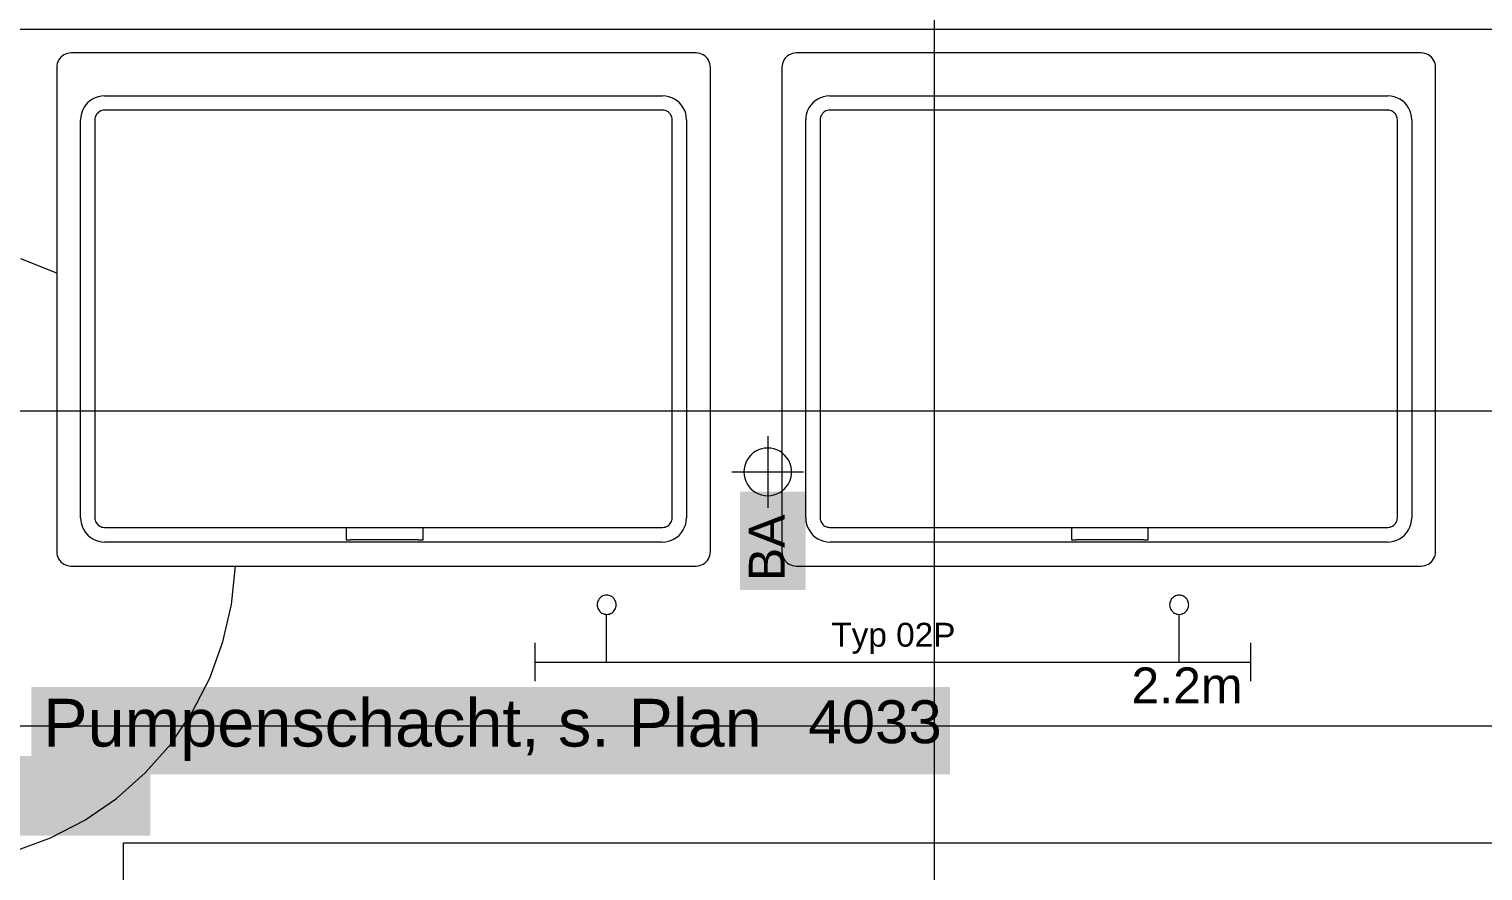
# Model space of a CAD drawing. Extents: x -1132 to 613, y -179 to 712.
# Drawn here: x -658 to -597, y -56.8 to -21.5 of the extents above; entities that cross this region are included whole.
import ezdxf
from ezdxf.lldxf.tags import DXFTag

# ---------------------------------------------------------------- set-up
doc = ezdxf.new("R2010")
doc.units = 0
doc.layers.get('0').update_dxf_attribs({"lineweight": 13})
for name, color, linetype, lineweight in [('A-____-NOTE-TEXT', 7, 'Continuous', 9), ('A-DETL-____-HDLN', 7, '_Verdeckte Linien_', 9), ('A-FLOR-____-OTLN', 7, 'Continuous', 9), ('A-GENM-____-OTLN', 7, 'Continuous', 9), ('A-WALL-____-MCUT', 7, 'Continuous', 35), ('Q-SPCQ-____-OTLN', 7, 'Continuous', 9), ('S-GRID-____-OTLN', 7, 'Continuous', 5), ('Text', 7, 'Continuous', 5)]:
    doc.layers.add(name, color=color, linetype=linetype, lineweight=lineweight)
doc.layers.add('EL01_WAN_Leuchten', color=7, linetype='Continuous', lineweight=13, true_color=0x0080ff)
doc.layers.add('EL01_WAN_Leuchtentyp', color=7, linetype='Continuous', lineweight=13, true_color=0x0099ff)
doc.styles.get("Standard").update_dxf_attribs({"font": 'arial.ttf'})
tags = doc.linetypes.add('_Rasterlinie_', pattern=[0.375, 0.2, -0.05, 0.075, -0.05]).pattern_tags.tags
tags[10:11] = [DXFTag(74, 4), DXFTag(75, 0), DXFTag(340, '0'), DXFTag(46, 1.0), DXFTag(50, 0.0), DXFTag(44, 0.0), DXFTag(45, 0.0)]
tags[8:9] = [DXFTag(74, 4), DXFTag(75, 0), DXFTag(340, '0'), DXFTag(46, 1.0), DXFTag(50, 0.0), DXFTag(44, 0.0), DXFTag(45, 0.0)]
tags[6:7] = [DXFTag(74, 4), DXFTag(75, 0), DXFTag(340, '0'), DXFTag(46, 1.0), DXFTag(50, 0.0), DXFTag(44, 0.0), DXFTag(45, 0.0)]
tags[4:5] = [DXFTag(74, 4), DXFTag(75, 0), DXFTag(340, '0'), DXFTag(46, 1.0), DXFTag(50, 0.0), DXFTag(44, 0.0), DXFTag(45, 0.0)]
tags = doc.linetypes.add('_Verdeckte Linien_', pattern=[0.15, 0.1, -0.05]).pattern_tags.tags
tags[6:7] = [DXFTag(74, 4), DXFTag(75, 0), DXFTag(340, '0'), DXFTag(46, 1.0), DXFTag(50, 0.0), DXFTag(44, 0.0), DXFTag(45, 0.0)]
tags[4:5] = [DXFTag(74, 4), DXFTag(75, 0), DXFTag(340, '0'), DXFTag(46, 1.0), DXFTag(50, 0.0), DXFTag(44, 0.0), DXFTag(45, 0.0)]

# ---------------------------------------------------------------- blocks, each defined once
blk = doc.blocks.new('Referenz-A0UNPDE96I', base_point=(-1115.886, -117.372))
at = {"layer": 'A-____-NOTE-TEXT', "color": 0, "linetype": 'Continuous', "lineweight": 5, "ltscale": 0.13}
for p, q in [((-627.009, -38.579), (-627.009, -41.579)), ((-627.875, -39.579), (-627.933, -39.696)), ((-627.803, -39.47), (-627.875, -39.579)), ((-627.716, -39.372), (-627.803, -39.47)), ((-627.618, -39.285), (-627.716, -39.372)), ((-627.509, -39.213), (-627.618, -39.285)), ((-627.392, -39.155), (-627.509, -39.213)), ((-627.268, -39.113), (-627.392, -39.155)), ((-627.14, -39.087), (-627.268, -39.113)), ((-627.009, -39.079), (-627.14, -39.087)), ((-626.879, -39.087), (-627.009, -39.079)), ((-626.75, -39.113), (-626.879, -39.087)), ((-626.627, -39.155), (-626.75, -39.113)), ((-626.509, -39.213), (-626.627, -39.155)), ((-626.4, -39.285), (-626.509, -39.213)), ((-626.302, -39.372), (-626.4, -39.285)), ((-626.216, -39.47), (-626.302, -39.372)), ((-626.143, -39.579), (-626.216, -39.47)), ((-626.085, -39.696), (-626.143, -39.579)), ((-628.509, -40.079), (-625.509, -40.079)), ((-628.001, -39.948), (-628.009, -40.079)), ((-628.009, -40.079), (-628.001, -40.209)), ((-627.975, -39.82), (-628.001, -39.948)), ((-628.001, -40.209), (-627.975, -40.338)), ((-627.933, -39.696), (-627.975, -39.82)), ((-626.043, -39.82), (-626.085, -39.696)), ((-626.018, -39.948), (-626.043, -39.82)), ((-626.043, -40.338), (-626.018, -40.209)), ((-626.009, -40.079), (-626.018, -39.948)), ((-626.018, -40.209), (-626.009, -40.079)), ((-627.975, -40.338), (-627.933, -40.461)), ((-627.933, -40.461), (-627.875, -40.579)), ((-627.875, -40.579), (-627.803, -40.687)), ((-627.803, -40.687), (-627.716, -40.786)), ((-627.716, -40.786), (-627.618, -40.872)), ((-626.4, -40.872), (-626.302, -40.786)), ((-626.302, -40.786), (-626.216, -40.687)), ((-626.216, -40.687), (-626.143, -40.579)), ((-626.143, -40.579), (-626.085, -40.461)), ((-626.085, -40.461), (-626.043, -40.338)), ((-627.618, -40.872), (-627.509, -40.945)), ((-627.509, -40.945), (-627.392, -41.003)), ((-627.392, -41.003), (-627.268, -41.045)), ((-627.268, -41.045), (-627.14, -41.07)), ((-627.14, -41.07), (-627.009, -41.079)), ((-627.009, -41.079), (-626.879, -41.07)), ((-626.879, -41.07), (-626.75, -41.045)), ((-626.75, -41.045), (-626.627, -41.003)), ((-626.627, -41.003), (-626.509, -40.945)), ((-626.509, -40.945), (-626.4, -40.872))]:
    blk.add_line(p, q, dxfattribs=at)
at = {"layer": 'A-____-NOTE-TEXT', "color": 7, "linetype": 'Continuous', "lineweight": 5, "ltscale": 0.13, "true_color": 0xffffff}
for points in [[(-628.178, -45.03), (-625.425, -45.03), (-628.178, -40.913)], [(-625.425, -45.03), (-628.178, -40.913), (-625.425, -40.913)], [(-657.886, -52.758), (-619.367, -52.758), (-657.886, -49.087)], [(-619.367, -52.758), (-657.886, -49.087), (-619.367, -49.087)]]:
    blk.add_solid(points, dxfattribs=at)
at = {"layer": 'A-DETL-____-HDLN', "color": 0, "linetype": '_Verdeckte Linien_', "ltscale": 0.13}
for p, q in [((-735.315, -37.522), (-510.215, -37.522)), ((-654.015, -55.622), (-596.015, -55.622)), ((-654.015, -113.603), (-654.015, -55.622))]:
    blk.add_line(p, q, dxfattribs=at)
at = {"layer": 'A-FLOR-____-OTLN', "color": 0, "linetype": 'Continuous', "ltscale": 0.13}
for p, q in [((-656.804, -31.747), (-658.322, -31.15)), ((-649.486, -45.628), (-649.324, -44.023)), ((-649.846, -47.2), (-649.486, -45.628)), ((-650.397, -48.715), (-649.846, -47.2)), ((-651.132, -50.15), (-650.397, -48.715)), ((-652.038, -51.484), (-651.132, -50.15)), ((-653.103, -52.695), (-652.038, -51.484)), ((-654.31, -53.765), (-653.103, -52.695)), ((-655.639, -54.677), (-654.31, -53.765)), ((-657.072, -55.418), (-655.639, -54.677)), ((-658.585, -55.975), (-657.072, -55.418))]:
    blk.add_line(p, q, dxfattribs=at)
at = {"layer": 'A-GENM-____-OTLN', "color": 0, "linetype": 'Continuous', "ltscale": 0.13}
for p, q in [((-656.804, -31.747), (-658.322, -31.15)), ((-649.486, -45.628), (-649.324, -44.023)), ((-649.846, -47.2), (-649.486, -45.628)), ((-650.397, -48.715), (-649.846, -47.2)), ((-651.132, -50.15), (-650.397, -48.715)), ((-652.038, -51.484), (-651.132, -50.15)), ((-653.103, -52.695), (-652.038, -51.484)), ((-654.31, -53.765), (-653.103, -52.695)), ((-655.639, -54.677), (-654.31, -53.765)), ((-657.072, -55.418), (-655.639, -54.677)), ((-658.585, -55.975), (-657.072, -55.418))]:
    blk.add_line(p, q, dxfattribs=at)
at = {"layer": 'A-WALL-____-MCUT', "color": 0, "linetype": 'Continuous', "lineweight": 9, "ltscale": 0.13}
blk.add_line((-708.315, -21.522), (-535.215, -21.522), dxfattribs=at)
at = {"layer": 'Q-SPCQ-____-OTLN', "color": 0, "linetype": 'Continuous', "ltscale": 0.13}
for p, q in [((-656.37, -22.542), (-656.444, -22.567)), ((-656.293, -22.527), (-656.37, -22.542)), ((-656.215, -22.522), (-656.293, -22.527)), ((-630.015, -22.522), (-656.215, -22.522)), ((-629.936, -22.527), (-630.015, -22.522)), ((-629.859, -22.542), (-629.936, -22.527)), ((-629.785, -22.567), (-629.859, -22.542)), ((-625.97, -22.542), (-626.044, -22.567)), ((-625.893, -22.527), (-625.97, -22.542)), ((-625.815, -22.522), (-625.893, -22.527)), ((-599.615, -22.522), (-625.815, -22.522)), ((-599.536, -22.527), (-599.615, -22.522)), ((-599.459, -22.542), (-599.536, -22.527)), ((-599.385, -22.567), (-599.459, -22.542)), ((-656.81, -23.043), (-656.815, -23.122)), ((-656.815, -23.122), (-656.815, -43.422)), ((-656.794, -22.966), (-656.81, -23.043)), ((-656.769, -22.892), (-656.794, -22.966)), ((-656.734, -22.822), (-656.769, -22.892)), ((-656.691, -22.756), (-656.734, -22.822)), ((-656.639, -22.697), (-656.691, -22.756)), ((-656.58, -22.646), (-656.639, -22.697)), ((-656.515, -22.602), (-656.58, -22.646)), ((-656.444, -22.567), (-656.515, -22.602)), ((-629.715, -22.602), (-629.785, -22.567)), ((-629.649, -22.646), (-629.715, -22.602)), ((-629.59, -22.697), (-629.649, -22.646)), ((-629.539, -22.756), (-629.59, -22.697)), ((-629.495, -22.822), (-629.539, -22.756)), ((-629.46, -22.892), (-629.495, -22.822)), ((-629.435, -22.966), (-629.46, -22.892)), ((-629.42, -23.043), (-629.435, -22.966)), ((-629.415, -23.122), (-629.42, -23.043)), ((-629.415, -43.422), (-629.415, -23.122)), ((-626.41, -23.043), (-626.415, -23.122)), ((-626.415, -23.122), (-626.415, -43.422)), ((-626.394, -22.966), (-626.41, -23.043)), ((-626.369, -22.892), (-626.394, -22.966)), ((-626.334, -22.822), (-626.369, -22.892)), ((-626.291, -22.756), (-626.334, -22.822)), ((-626.239, -22.697), (-626.291, -22.756)), ((-626.18, -22.646), (-626.239, -22.697)), ((-626.115, -22.602), (-626.18, -22.646)), ((-626.044, -22.567), (-626.115, -22.602)), ((-599.315, -22.602), (-599.385, -22.567)), ((-599.249, -22.646), (-599.315, -22.602)), ((-599.19, -22.697), (-599.249, -22.646)), ((-599.139, -22.756), (-599.19, -22.697)), ((-599.095, -22.822), (-599.139, -22.756)), ((-599.06, -22.892), (-599.095, -22.822)), ((-599.035, -22.966), (-599.06, -22.892)), ((-599.02, -23.043), (-599.035, -22.966)), ((-599.015, -23.122), (-599.02, -23.043)), ((-599.015, -43.422), (-599.015, -23.122)), ((-655.073, -24.356), (-655.197, -24.398)), ((-654.945, -24.33), (-655.073, -24.356)), ((-654.815, -24.322), (-654.945, -24.33)), ((-654.815, -24.322), (-631.415, -24.322)), ((-631.284, -24.33), (-631.415, -24.322)), ((-631.156, -24.356), (-631.284, -24.33)), ((-631.032, -24.398), (-631.156, -24.356)), ((-624.673, -24.356), (-624.797, -24.398)), ((-624.545, -24.33), (-624.673, -24.356)), ((-624.415, -24.322), (-624.545, -24.33)), ((-624.415, -24.322), (-601.015, -24.322)), ((-600.884, -24.33), (-601.015, -24.322)), ((-600.756, -24.356), (-600.884, -24.33)), ((-600.632, -24.398), (-600.756, -24.356)), ((-655.739, -24.939), (-655.781, -25.063)), ((-655.681, -24.822), (-655.739, -24.939)), ((-655.608, -24.713), (-655.681, -24.822)), ((-655.522, -24.615), (-655.608, -24.713)), ((-655.423, -24.528), (-655.522, -24.615)), ((-655.315, -24.456), (-655.423, -24.528)), ((-655.197, -24.398), (-655.315, -24.456)), ((-655.015, -24.975), (-655.058, -25.004)), ((-654.968, -24.952), (-655.015, -24.975)), ((-654.918, -24.935), (-654.968, -24.952)), ((-654.867, -24.925), (-654.918, -24.935)), ((-654.815, -24.922), (-654.867, -24.925)), ((-631.415, -24.922), (-654.815, -24.922)), ((-631.362, -24.925), (-631.415, -24.922)), ((-631.311, -24.935), (-631.362, -24.925)), ((-631.262, -24.952), (-631.311, -24.935)), ((-631.215, -24.975), (-631.262, -24.952)), ((-631.171, -25.004), (-631.215, -24.975)), ((-630.915, -24.456), (-631.032, -24.398)), ((-630.806, -24.528), (-630.915, -24.456)), ((-630.708, -24.615), (-630.806, -24.528)), ((-630.621, -24.713), (-630.708, -24.615)), ((-630.549, -24.822), (-630.621, -24.713)), ((-630.491, -24.939), (-630.549, -24.822)), ((-630.449, -25.063), (-630.491, -24.939)), ((-625.339, -24.939), (-625.381, -25.063)), ((-625.281, -24.822), (-625.339, -24.939)), ((-625.208, -24.713), (-625.281, -24.822)), ((-625.122, -24.615), (-625.208, -24.713)), ((-625.023, -24.528), (-625.122, -24.615)), ((-624.915, -24.456), (-625.023, -24.528)), ((-624.797, -24.398), (-624.915, -24.456)), ((-624.615, -24.975), (-624.658, -25.004)), ((-624.568, -24.952), (-624.615, -24.975)), ((-624.518, -24.935), (-624.568, -24.952)), ((-624.467, -24.925), (-624.518, -24.935)), ((-624.415, -24.922), (-624.467, -24.925)), ((-601.015, -24.922), (-624.415, -24.922)), ((-600.962, -24.925), (-601.015, -24.922)), ((-600.911, -24.935), (-600.962, -24.925)), ((-600.862, -24.952), (-600.911, -24.935)), ((-600.815, -24.975), (-600.862, -24.952)), ((-600.771, -25.004), (-600.815, -24.975)), ((-600.515, -24.456), (-600.632, -24.398)), ((-600.406, -24.528), (-600.515, -24.456)), ((-600.308, -24.615), (-600.406, -24.528)), ((-600.221, -24.713), (-600.308, -24.615)), ((-600.149, -24.822), (-600.221, -24.713)), ((-600.091, -24.939), (-600.149, -24.822)), ((-600.049, -25.063), (-600.091, -24.939)), ((-655.806, -25.191), (-655.815, -25.322)), ((-655.815, -42.002), (-655.815, -25.322)), ((-655.781, -25.063), (-655.806, -25.191)), ((-655.211, -25.27), (-655.215, -25.322)), ((-655.215, -25.322), (-655.215, -42.002)), ((-655.201, -25.218), (-655.211, -25.27)), ((-655.184, -25.169), (-655.201, -25.218)), ((-655.161, -25.122), (-655.184, -25.169)), ((-655.132, -25.078), (-655.161, -25.122)), ((-655.097, -25.039), (-655.132, -25.078)), ((-655.058, -25.004), (-655.097, -25.039)), ((-631.132, -25.039), (-631.171, -25.004)), ((-631.097, -25.078), (-631.132, -25.039)), ((-631.068, -25.122), (-631.097, -25.078)), ((-631.045, -25.169), (-631.068, -25.122)), ((-631.028, -25.218), (-631.045, -25.169)), ((-631.018, -25.27), (-631.028, -25.218)), ((-631.015, -25.322), (-631.018, -25.27)), ((-631.015, -42.002), (-631.015, -25.322)), ((-630.423, -25.191), (-630.449, -25.063)), ((-630.415, -25.322), (-630.423, -25.191)), ((-630.415, -25.322), (-630.415, -42.002)), ((-625.406, -25.191), (-625.415, -25.322)), ((-625.415, -42.002), (-625.415, -25.322)), ((-625.381, -25.063), (-625.406, -25.191)), ((-624.811, -25.27), (-624.815, -25.322)), ((-624.815, -25.322), (-624.815, -42.002)), ((-624.801, -25.218), (-624.811, -25.27)), ((-624.784, -25.169), (-624.801, -25.218)), ((-624.761, -25.122), (-624.784, -25.169)), ((-624.732, -25.078), (-624.761, -25.122)), ((-624.697, -25.039), (-624.732, -25.078)), ((-624.658, -25.004), (-624.697, -25.039)), ((-600.732, -25.039), (-600.771, -25.004)), ((-600.697, -25.078), (-600.732, -25.039)), ((-600.668, -25.122), (-600.697, -25.078)), ((-600.645, -25.169), (-600.668, -25.122)), ((-600.628, -25.218), (-600.645, -25.169)), ((-600.618, -25.27), (-600.628, -25.218)), ((-600.615, -25.322), (-600.618, -25.27)), ((-600.615, -42.002), (-600.615, -25.322)), ((-600.023, -25.191), (-600.049, -25.063)), ((-600.015, -25.322), (-600.023, -25.191)), ((-600.015, -25.322), (-600.015, -42.002)), ((-655.815, -42.002), (-655.806, -42.135)), ((-655.215, -42.002), (-655.211, -42.054)), ((-631.018, -42.054), (-631.015, -42.002)), ((-630.423, -42.135), (-630.415, -42.002)), ((-625.415, -42.002), (-625.406, -42.135)), ((-624.815, -42.002), (-624.811, -42.054)), ((-600.618, -42.054), (-600.615, -42.002)), ((-600.023, -42.135), (-600.015, -42.002)), ((-655.806, -42.135), (-655.78, -42.266)), ((-655.78, -42.266), (-655.737, -42.392)), ((-655.737, -42.392), (-655.678, -42.512)), ((-655.678, -42.512), (-655.604, -42.623)), ((-655.604, -42.623), (-655.516, -42.723)), ((-655.211, -42.054), (-655.201, -42.105)), ((-655.201, -42.105), (-655.184, -42.155)), ((-655.184, -42.155), (-655.161, -42.202)), ((-655.161, -42.202), (-655.132, -42.245)), ((-655.132, -42.245), (-655.097, -42.284)), ((-655.097, -42.284), (-655.058, -42.319)), ((-655.058, -42.319), (-655.015, -42.348)), ((-655.015, -42.348), (-654.968, -42.371)), ((-654.968, -42.371), (-654.918, -42.388)), ((-654.918, -42.388), (-654.867, -42.398)), ((-654.867, -42.398), (-654.815, -42.402)), ((-654.815, -42.402), (-631.415, -42.402)), ((-644.681, -42.446), (-644.681, -42.931)), ((-641.459, -42.931), (-641.459, -42.446)), ((-631.415, -42.402), (-631.362, -42.398)), ((-631.362, -42.398), (-631.311, -42.388)), ((-631.311, -42.388), (-631.262, -42.371)), ((-631.262, -42.371), (-631.215, -42.348)), ((-631.215, -42.348), (-631.171, -42.319)), ((-631.171, -42.319), (-631.132, -42.284)), ((-631.132, -42.284), (-631.097, -42.245)), ((-631.097, -42.245), (-631.068, -42.202)), ((-631.068, -42.202), (-631.045, -42.155)), ((-631.045, -42.155), (-631.028, -42.105)), ((-631.028, -42.105), (-631.018, -42.054)), ((-630.713, -42.723), (-630.625, -42.623)), ((-630.625, -42.623), (-630.551, -42.512)), ((-630.551, -42.512), (-630.492, -42.392)), ((-630.492, -42.392), (-630.449, -42.266)), ((-630.449, -42.266), (-630.423, -42.135)), ((-625.406, -42.135), (-625.38, -42.266)), ((-625.38, -42.266), (-625.337, -42.392)), ((-625.337, -42.392), (-625.278, -42.512)), ((-625.278, -42.512), (-625.204, -42.623)), ((-625.204, -42.623), (-625.116, -42.723)), ((-624.811, -42.054), (-624.801, -42.105)), ((-624.801, -42.105), (-624.784, -42.155)), ((-624.784, -42.155), (-624.761, -42.202)), ((-624.761, -42.202), (-624.732, -42.245)), ((-624.732, -42.245), (-624.697, -42.284)), ((-624.697, -42.284), (-624.658, -42.319)), ((-624.658, -42.319), (-624.615, -42.348)), ((-624.615, -42.348), (-624.568, -42.371)), ((-624.568, -42.371), (-624.518, -42.388)), ((-624.518, -42.388), (-624.467, -42.398)), ((-624.467, -42.398), (-624.415, -42.402)), ((-624.415, -42.402), (-601.015, -42.402)), ((-614.281, -42.446), (-614.281, -42.931)), ((-611.059, -42.931), (-611.059, -42.446)), ((-601.015, -42.402), (-600.962, -42.398)), ((-600.962, -42.398), (-600.911, -42.388)), ((-600.911, -42.388), (-600.862, -42.371)), ((-600.862, -42.371), (-600.815, -42.348)), ((-600.815, -42.348), (-600.771, -42.319)), ((-600.771, -42.319), (-600.732, -42.284)), ((-600.732, -42.284), (-600.697, -42.245)), ((-600.697, -42.245), (-600.668, -42.202)), ((-600.668, -42.202), (-600.645, -42.155)), ((-600.645, -42.155), (-600.628, -42.105)), ((-600.628, -42.105), (-600.618, -42.054)), ((-600.313, -42.723), (-600.225, -42.623)), ((-600.225, -42.623), (-600.151, -42.512)), ((-600.151, -42.512), (-600.092, -42.392)), ((-600.092, -42.392), (-600.049, -42.266)), ((-600.049, -42.266), (-600.023, -42.135)), ((-655.516, -42.723), (-655.416, -42.811)), ((-655.416, -42.811), (-655.305, -42.885)), ((-655.305, -42.885), (-655.185, -42.944)), ((-655.185, -42.944), (-655.059, -42.987)), ((-655.059, -42.987), (-654.928, -43.013)), ((-654.928, -43.013), (-654.794, -43.022)), ((-631.435, -43.022), (-654.794, -43.022)), ((-644.681, -42.931), (-644.481, -42.931)), ((-641.659, -42.931), (-644.481, -42.931)), ((-641.659, -42.931), (-641.459, -42.931)), ((-631.435, -43.022), (-631.302, -43.013)), ((-631.302, -43.013), (-631.171, -42.987)), ((-631.171, -42.987), (-631.044, -42.944)), ((-631.044, -42.944), (-630.925, -42.885)), ((-630.925, -42.885), (-630.814, -42.811)), ((-630.814, -42.811), (-630.713, -42.723)), ((-625.116, -42.723), (-625.016, -42.811)), ((-625.016, -42.811), (-624.905, -42.885)), ((-624.905, -42.885), (-624.785, -42.944)), ((-624.785, -42.944), (-624.659, -42.987)), ((-624.659, -42.987), (-624.528, -43.013)), ((-624.528, -43.013), (-624.394, -43.022)), ((-601.035, -43.022), (-624.394, -43.022)), ((-614.281, -42.931), (-614.081, -42.931)), ((-611.259, -42.931), (-614.081, -42.931)), ((-611.259, -42.931), (-611.059, -42.931)), ((-601.035, -43.022), (-600.902, -43.013)), ((-600.902, -43.013), (-600.771, -42.987)), ((-600.771, -42.987), (-600.644, -42.944)), ((-600.644, -42.944), (-600.525, -42.885)), ((-600.525, -42.885), (-600.414, -42.811)), ((-600.414, -42.811), (-600.313, -42.723)), ((-656.815, -43.422), (-656.81, -43.5)), ((-656.81, -43.5), (-656.794, -43.577)), ((-656.794, -43.577), (-656.769, -43.651)), ((-656.769, -43.651), (-656.734, -43.722)), ((-656.734, -43.722), (-656.691, -43.787)), ((-656.691, -43.787), (-656.639, -43.846)), ((-656.639, -43.846), (-656.58, -43.898)), ((-629.649, -43.898), (-629.59, -43.846)), ((-629.59, -43.846), (-629.539, -43.787)), ((-629.539, -43.787), (-629.495, -43.722)), ((-629.495, -43.722), (-629.46, -43.651)), ((-629.46, -43.651), (-629.435, -43.577)), ((-629.435, -43.577), (-629.42, -43.5)), ((-629.42, -43.5), (-629.415, -43.422)), ((-626.415, -43.422), (-626.41, -43.5)), ((-626.41, -43.5), (-626.394, -43.577)), ((-626.394, -43.577), (-626.369, -43.651)), ((-626.369, -43.651), (-626.334, -43.722)), ((-626.334, -43.722), (-626.291, -43.787)), ((-626.291, -43.787), (-626.239, -43.846)), ((-626.239, -43.846), (-626.18, -43.898)), ((-599.249, -43.898), (-599.19, -43.846)), ((-599.19, -43.846), (-599.139, -43.787)), ((-599.139, -43.787), (-599.095, -43.722)), ((-599.095, -43.722), (-599.06, -43.651)), ((-599.06, -43.651), (-599.035, -43.577)), ((-599.035, -43.577), (-599.02, -43.5)), ((-599.02, -43.5), (-599.015, -43.422)), ((-656.58, -43.898), (-656.515, -43.941)), ((-656.515, -43.941), (-656.444, -43.976)), ((-656.444, -43.976), (-656.37, -44.001)), ((-656.37, -44.001), (-656.293, -44.017)), ((-656.293, -44.017), (-656.215, -44.022)), ((-656.215, -44.022), (-630.015, -44.022)), ((-630.015, -44.022), (-629.936, -44.017)), ((-629.936, -44.017), (-629.859, -44.001)), ((-629.859, -44.001), (-629.785, -43.976)), ((-629.785, -43.976), (-629.715, -43.941)), ((-629.715, -43.941), (-629.649, -43.898)), ((-626.18, -43.898), (-626.115, -43.941)), ((-626.115, -43.941), (-626.044, -43.976)), ((-626.044, -43.976), (-625.97, -44.001)), ((-625.97, -44.001), (-625.893, -44.017)), ((-625.893, -44.017), (-625.815, -44.022)), ((-625.815, -44.022), (-599.615, -44.022)), ((-599.615, -44.022), (-599.536, -44.017)), ((-599.536, -44.017), (-599.459, -44.001)), ((-599.459, -44.001), (-599.385, -43.976)), ((-599.385, -43.976), (-599.315, -43.941)), ((-599.315, -43.941), (-599.249, -43.898))]:
    blk.add_line(p, q, dxfattribs=at)
at = {"layer": 'S-GRID-____-OTLN', "color": 0, "linetype": '_Rasterlinie_', "ltscale": 0.13}
for p, q in [((-620.015, -113.603), (-620.015, 631.478)), ((-1107.612, -50.722), (103.376, -50.722))]:
    blk.add_line(p, q, dxfattribs=at)
at = {"layer": 'Text', "color": 7, "linetype": 'Continuous', "ltscale": 0.13, "true_color": 0xffffff}
for points in [[(-680.085, -55.317), (-652.89, -55.317), (-680.085, -51.985)], [(-652.89, -55.317), (-680.085, -51.985), (-652.89, -51.985)]]:
    blk.add_solid(points, dxfattribs=at)
at = {"layer": 'A-____-NOTE-TEXT', "color": 0, "linetype": 'Continuous', "lineweight": 5, "ltscale": 0.13, "insert": (-627.803, -44.655), "char_height": 1.5, "attachment_point": 1, "rotation": 90}
blk.add_mtext('{\\fArial;BA}', dxfattribs=at)
at = {"layer": 'A-____-NOTE-TEXT', "color": 0, "linetype": 'Continuous', "lineweight": 5, "ltscale": 0.13, "insert": (-657.386, -49.587), "char_height": 2, "attachment_point": 1}
blk.add_mtext('{\\fArial;Pumpenschacht, s. Plan}', dxfattribs=at)
at = {"layer": 'Text', "color": 0, "linetype": 'Continuous', "ltscale": 0.13, "insert": (-625.309, -49.648), "char_height": 1.8, "attachment_point": 1}
blk.add_mtext('{\\fArial;4033}', dxfattribs=at)
blk = doc.blocks.new('LED-Langfeldleuchte 37W-A0UNPG2T6I', base_point=(-636.763, -48.847))
at = {"color": 0, "lineweight": -2}
for p, q in [((-634.159, -45.595), (-634.163, -45.647)), ((-634.163, -45.647), (-634.159, -45.699)), ((-634.149, -45.543), (-634.159, -45.595)), ((-634.159, -45.699), (-634.149, -45.75)), ((-634.132, -45.494), (-634.149, -45.543)), ((-634.109, -45.447), (-634.132, -45.494)), ((-634.08, -45.403), (-634.109, -45.447)), ((-634.046, -45.364), (-634.08, -45.403)), ((-634.006, -45.329), (-634.046, -45.364)), ((-633.963, -45.3), (-634.006, -45.329)), ((-633.916, -45.277), (-633.963, -45.3)), ((-633.866, -45.26), (-633.916, -45.277)), ((-633.815, -45.25), (-633.866, -45.26)), ((-633.763, -45.247), (-633.815, -45.25)), ((-633.71, -45.25), (-633.763, -45.247)), ((-633.659, -45.26), (-633.71, -45.25)), ((-633.61, -45.277), (-633.659, -45.26)), ((-633.563, -45.3), (-633.61, -45.277)), ((-633.519, -45.329), (-633.563, -45.3)), ((-633.48, -45.364), (-633.519, -45.329)), ((-633.445, -45.403), (-633.48, -45.364)), ((-633.416, -45.447), (-633.445, -45.403)), ((-633.393, -45.494), (-633.416, -45.447)), ((-633.376, -45.543), (-633.393, -45.494)), ((-633.366, -45.595), (-633.376, -45.543)), ((-633.376, -45.75), (-633.366, -45.699)), ((-633.363, -45.647), (-633.366, -45.595)), ((-633.366, -45.699), (-633.363, -45.647)), ((-610.159, -45.595), (-610.163, -45.647)), ((-610.163, -45.647), (-610.159, -45.699)), ((-610.149, -45.543), (-610.159, -45.595)), ((-610.159, -45.699), (-610.149, -45.75)), ((-610.132, -45.494), (-610.149, -45.543)), ((-610.109, -45.447), (-610.132, -45.494)), ((-610.08, -45.403), (-610.109, -45.447)), ((-610.046, -45.364), (-610.08, -45.403)), ((-610.006, -45.329), (-610.046, -45.364)), ((-609.963, -45.3), (-610.006, -45.329)), ((-609.916, -45.277), (-609.963, -45.3)), ((-609.866, -45.26), (-609.916, -45.277)), ((-609.815, -45.25), (-609.866, -45.26)), ((-609.763, -45.247), (-609.815, -45.25)), ((-609.71, -45.25), (-609.763, -45.247)), ((-609.659, -45.26), (-609.71, -45.25)), ((-609.61, -45.277), (-609.659, -45.26)), ((-609.563, -45.3), (-609.61, -45.277)), ((-609.519, -45.329), (-609.563, -45.3)), ((-609.48, -45.364), (-609.519, -45.329)), ((-609.445, -45.403), (-609.48, -45.364)), ((-609.416, -45.447), (-609.445, -45.403)), ((-609.393, -45.494), (-609.416, -45.447)), ((-609.376, -45.543), (-609.393, -45.494)), ((-609.366, -45.595), (-609.376, -45.543)), ((-609.376, -45.75), (-609.366, -45.699)), ((-609.363, -45.647), (-609.366, -45.595)), ((-609.366, -45.699), (-609.363, -45.647)), ((-634.149, -45.75), (-634.132, -45.8)), ((-634.132, -45.8), (-634.109, -45.847)), ((-634.109, -45.847), (-634.08, -45.89)), ((-634.08, -45.89), (-634.046, -45.93)), ((-634.046, -45.93), (-634.006, -45.964)), ((-634.006, -45.964), (-633.963, -45.993)), ((-633.963, -45.993), (-633.916, -46.016)), ((-633.916, -46.016), (-633.866, -46.033)), ((-633.866, -46.033), (-633.815, -46.043)), ((-633.815, -46.043), (-633.763, -46.047)), ((-633.763, -46.047), (-633.71, -46.043)), ((-633.763, -48.047), (-633.763, -46.047)), ((-633.71, -46.043), (-633.659, -46.033)), ((-633.659, -46.033), (-633.61, -46.016)), ((-633.61, -46.016), (-633.563, -45.993)), ((-633.563, -45.993), (-633.519, -45.964)), ((-633.519, -45.964), (-633.48, -45.93)), ((-633.48, -45.93), (-633.445, -45.89)), ((-633.445, -45.89), (-633.416, -45.847)), ((-633.416, -45.847), (-633.393, -45.8)), ((-633.393, -45.8), (-633.376, -45.75)), ((-610.149, -45.75), (-610.132, -45.8)), ((-610.132, -45.8), (-610.109, -45.847)), ((-610.109, -45.847), (-610.08, -45.89)), ((-610.08, -45.89), (-610.046, -45.93)), ((-610.046, -45.93), (-610.006, -45.964)), ((-610.006, -45.964), (-609.963, -45.993)), ((-609.963, -45.993), (-609.916, -46.016)), ((-609.916, -46.016), (-609.866, -46.033)), ((-609.866, -46.033), (-609.815, -46.043)), ((-609.815, -46.043), (-609.763, -46.047)), ((-609.763, -46.047), (-609.71, -46.043)), ((-609.763, -48.047), (-609.763, -46.047)), ((-609.71, -46.043), (-609.659, -46.033)), ((-609.659, -46.033), (-609.61, -46.016)), ((-609.61, -46.016), (-609.563, -45.993)), ((-609.563, -45.993), (-609.519, -45.964)), ((-609.519, -45.964), (-609.48, -45.93)), ((-609.48, -45.93), (-609.445, -45.89)), ((-609.445, -45.89), (-609.416, -45.847)), ((-609.416, -45.847), (-609.393, -45.8)), ((-609.393, -45.8), (-609.376, -45.75)), ((-636.763, -48.847), (-636.763, -47.247)), ((-606.763, -48.847), (-606.763, -47.247)), ((-636.763, -48.047), (-606.763, -48.047))]:
    blk.add_line(p, q, dxfattribs=at)
blk = doc.blocks.new('Bemerkung 1-A0UNPG2V6I', base_point=(-624.344, -47.402))
at = {"color": 0, "lineweight": -2, "insert": (-624.344, -46.402), "char_height": 1, "attachment_point": 1}
blk.add_mtext('{\\fArial;Typ 02P}', dxfattribs=at)
blk = doc.blocks.new('Bauteilbeschriftung-A0UNPG2X6I', base_point=(-611.764, -49.773))
at = {"color": 0, "linetype": 'ByBlock', "lineweight": -2, "ltscale": 0.13, "insert": (-611.764, -48.273), "char_height": 1.5, "attachment_point": 1}
blk.add_mtext('{\\fArial;2.2m}', dxfattribs=at)

msp = doc.modelspace()

# ---------------------------------------------------------------- block references
at = {"color": 9, "lineweight": 25, "ltscale": 0.25, "true_color": 0xc0c0c0}
msp.add_blockref('Referenz-A0UNPDE96I', (-1115.886, -117.372), dxfattribs=at)
at = {"layer": 'EL01_WAN_Leuchten', "ltscale": 0.13}
for name, p in [('LED-Langfeldleuchte 37W-A0UNPG2T6I', (-636.763, -48.847)), ('Bauteilbeschriftung-A0UNPG2X6I', (-611.764, -49.773))]:
    msp.add_blockref(name, p, dxfattribs=at)
at = {"layer": 'EL01_WAN_Leuchtentyp', "ltscale": 0.13}
msp.add_blockref('Bemerkung 1-A0UNPG2V6I', (-624.344, -47.402), dxfattribs=at)

doc.saveas('drawing.dxf')
